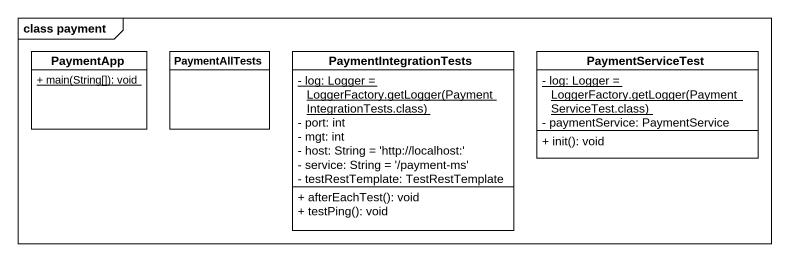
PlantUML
@startuml
mainframe class payment
hide circle
hide empty members
skinparam classAttributeIconSize 0
class PaymentApp {
  {static} + main(String[]): void
}
class PaymentAllTests
class PaymentIntegrationTests {
  {static} {field} - log: Logger = LoggerFactory.getLogger(PaymentIntegrationTests.class)
  - port: int
  - mgt: int
  - host: String = 'http://localhost:'
  - service: String = '/payment-ms'
  - testRestTemplate: TestRestTemplate
  + afterEachTest(): void
  + testPing(): void
}
class PaymentServiceTest {
  {static} {field} - log: Logger = LoggerFactory.getLogger(PaymentServiceTest.class)
  - paymentService: PaymentService
  + init(): void
}
@enduml
